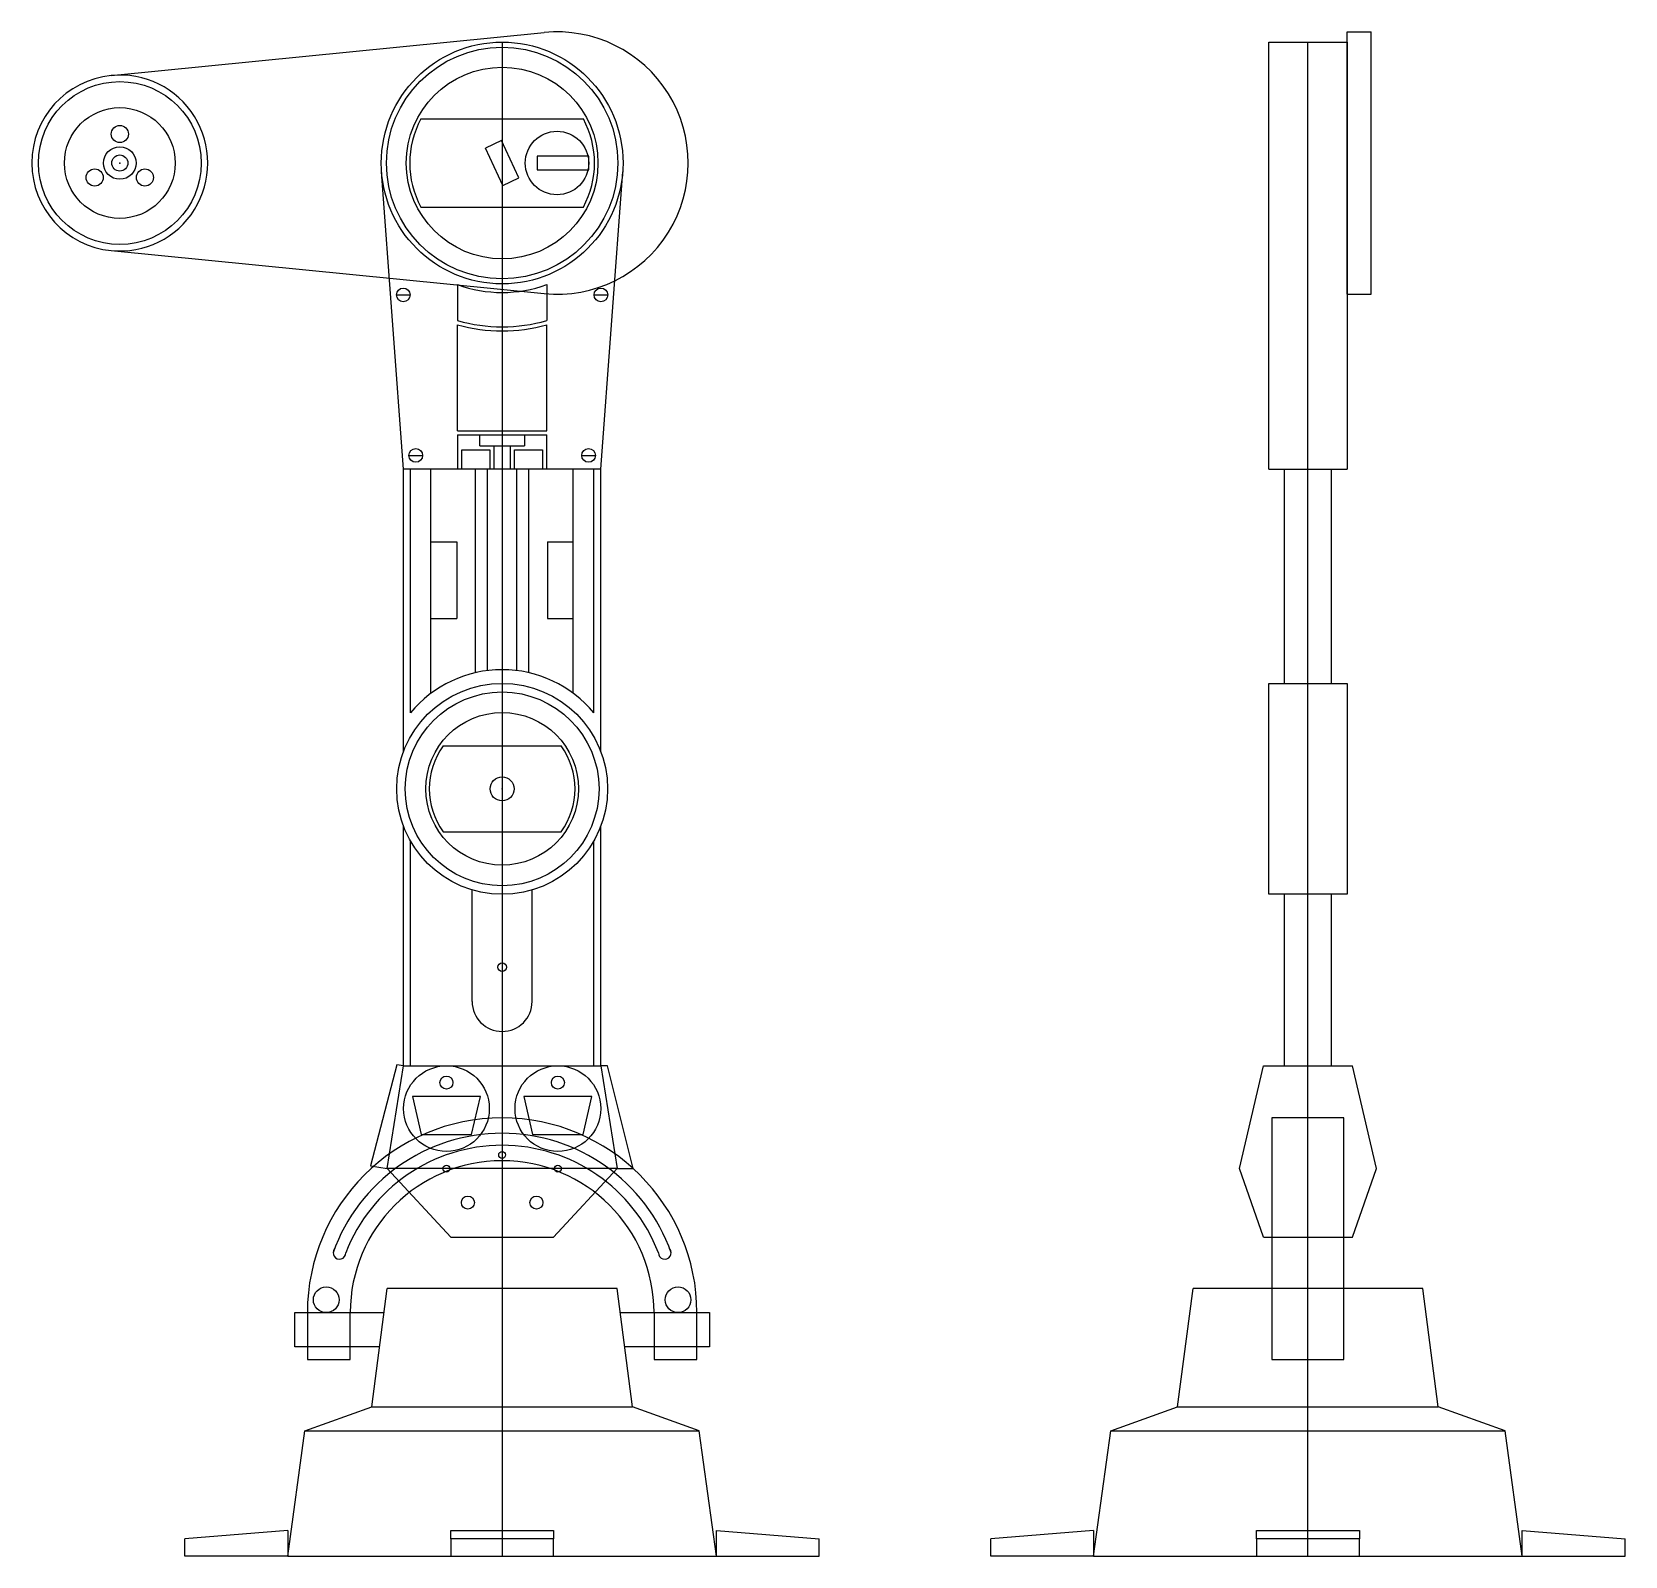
# Model space of a CAD drawing. Header units: inches. Extents: x -0.75 to 3.9, y 0 to 4.45.
import ezdxf

# ---------------------------------------------------------------- set-up
doc = ezdxf.new("R2010")
doc.units = ezdxf.units.IN
doc.header["$MEASUREMENT"] = 0
for name, color, linetype, lineweight in [('Calf', 7, 'Continuous', 25), ('Centerline', 4, 'Continuous', 25), ('Foot', 7, 'Continuous', 25), ('Greebles', 30, 'Continuous', 25), ('Guidelines', 2, 'Continuous', 25), ('Hip', 7, 'Continuous', 25), ('Pivot', 1, 'Continuous', 25), ('Thigh', 7, 'Continuous', 25)]:
    doc.layers.add(name, color=color, linetype=linetype, lineweight=lineweight)

msp = doc.modelspace()

# ---------------------------------------------------------------- linework, layer by layer
at = {"layer": 'Calf'}
for p, q in [((2.861, 2.545), (3.089, 2.545)), ((2.861, 1.93), (2.861, 2.545)), ((3.089, 2.545), (3.089, 1.93)), ((0.3375, 1.43), (0.3375, 2.1284)), ((0.9125, 1.43), (0.9125, 2.1284)), ((3.089, 1.93), (2.861, 1.93)), ((2.906, 1.93), (2.906, 1.43)), ((3.044, 1.43), (3.044, 1.93)), ((0.3177, 1.4331), (0.2406, 1.1378)), ((0.29, 1.13), (0.3375, 1.43)), ((0.3375, 1.43), (0.3177, 1.4331)), ((0.3375, 1.43), (0.9125, 1.43)), ((0.9125, 1.43), (0.96, 1.13)), ((0.9327, 1.43), (0.9125, 1.43)), ((1.0074, 1.13), (0.9327, 1.43)), ((2.775, 1.13), (2.845, 1.43)), ((2.845, 1.43), (3.105, 1.43)), ((3.175, 1.13), (3.105, 1.43)), ((0.2406, 1.1378), (0.29, 1.13)), ((0.96, 1.13), (0.29, 1.13)), ((0.29, 1.13), (0.475, 0.93)), ((0.775, 0.93), (0.96, 1.13)), ((0.96, 1.13), (1.0074, 1.13)), ((2.845, 0.93), (2.775, 1.13)), ((3.105, 0.93), (3.175, 1.13)), ((0.475, 0.93), (0.775, 0.93)), ((2.845, 0.93), (3.105, 0.93))]:
    msp.add_line(p, q, dxfattribs=at)
msp.add_circle((0.625, 2.2375), 0.3075, dxfattribs=at)
at = {"layer": 'Centerline'}
msp.add_line((0.625, 4.415), (0.625, 0), dxfattribs=at)
at = {"layer": 'Foot'}
for p, q in [((3.08, 1.278), (2.87, 1.278)), ((2.87, 1.278), (2.87, 0.573)), ((3.08, 0.573), (3.08, 1.278)), ((0.245, 0.435), (0.29, 0.78)), ((0.96, 0.78), (0.29, 0.78)), ((1.005, 0.435), (0.96, 0.78)), ((2.595, 0.435), (2.64, 0.78)), ((3.31, 0.78), (2.64, 0.78)), ((3.355, 0.435), (3.31, 0.78)), ((0.02, 0.61), (0.02, 0.71)), ((0.02, 0.71), (0.2809, 0.71)), ((0.057, 0.71), (0.057, 0.573)), ((0.182, 0.573), (0.182, 0.71)), ((0.9691, 0.71), (1.23, 0.71)), ((1.068, 0.71), (1.068, 0.573)), ((1.193, 0.573), (1.193, 0.71)), ((1.23, 0.71), (1.23, 0.61)), ((0.2678, 0.61), (0.02, 0.61)), ((1.23, 0.61), (0.9822, 0.61)), ((0.057, 0.573), (0.182, 0.573)), ((1.068, 0.573), (1.193, 0.573)), ((2.87, 0.573), (3.08, 0.573)), ((0.05, 0.365), (0.245, 0.435)), ((0.245, 0.435), (1.005, 0.435)), ((1.2, 0.365), (1.005, 0.435)), ((2.4, 0.365), (2.595, 0.435)), ((2.595, 0.435), (3.355, 0.435)), ((3.55, 0.365), (3.355, 0.435)), ((0, 0), (0.05, 0.365)), ((0.05, 0.365), (1.2, 0.365)), ((1.25, 0), (1.2, 0.365)), ((2.35, 0), (2.4, 0.365)), ((2.4, 0.365), (3.55, 0.365)), ((3.6, 0), (3.55, 0.365)), ((0, 0.075), (-0.3, 0.05)), ((-0.3, 0), (-0.3, 0.05)), ((0, 0.075), (0, 0)), ((0.475, 0.05), (0.475, 0.075)), ((0.475, 0.075), (0.775, 0.075)), ((0.775, 0.05), (0.475, 0.05)), ((0.475, 0.05), (0.475, 0)), ((0.775, 0.075), (0.775, 0.05)), ((0.775, 0), (0.775, 0.05)), ((1.25, 0), (1.25, 0.075)), ((1.25, 0.075), (1.55, 0.05)), ((1.55, 0), (1.55, 0.05)), ((2.35, 0.075), (2.05, 0.05)), ((2.05, 0), (2.05, 0.05)), ((2.35, 0.075), (2.35, 0)), ((2.825, 0.05), (2.825, 0.075)), ((2.825, 0.075), (3.125, 0.075)), ((3.125, 0.05), (2.825, 0.05)), ((2.825, 0.05), (2.825, 0)), ((3.125, 0.075), (3.125, 0.05)), ((3.125, 0), (3.125, 0.05)), ((3.6, 0), (3.6, 0.075)), ((3.6, 0.075), (3.9, 0.05)), ((3.9, 0), (3.9, 0.05)), ((0, 0), (-0.3, 0)), ((0, 0), (1.25, 0)), ((0.475, 0), (0.775, 0)), ((1.25, 0), (1.55, 0)), ((2.35, 0), (2.05, 0)), ((2.35, 0), (3.6, 0)), ((2.825, 0), (3.125, 0)), ((3.6, 0), (3.9, 0))]:
    msp.add_line(p, q, dxfattribs=at)
for radius in [0.568, 0.443]:
    msp.add_arc((0.625, 0.71), radius, 0, 180, dxfattribs=at)
at = {"layer": 'Greebles'}
for p, q in [((0.3881, 4.191), (0.8619, 4.191)), ((0.6232, 4.1279), (0.5761, 4.1059)), ((0.6268, 3.9971), (0.5761, 4.1059)), ((0.6739, 4.0191), (0.6232, 4.1279)), ((0.7275, 4.0825), (0.7275, 4.0425)), ((0.8775, 4.0825), (0.7275, 4.0825)), ((0.7275, 4.0425), (0.8775, 4.0425)), ((0.8775, 4.0425), (0.8775, 4.0825)), ((0.6268, 3.9971), (0.6739, 4.0191)), ((0.3881, 3.934), (0.8619, 3.934)), ((0.3168, 3.6778), (0.3568, 3.6778)), ((0.495, 3.7081), (0.495, 3.603)), ((0.755, 3.7081), (0.755, 3.603)), ((0.8932, 3.6778), (0.9332, 3.6778)), ((0.495, 3.282), (0.495, 3.5906)), ((0.755, 3.282), (0.755, 3.5906)), ((0.495, 3.282), (0.755, 3.282)), ((0.495, 3.27), (0.495, 3.17)), ((0.495, 3.27), (0.755, 3.27)), ((0.56, 3.238), (0.56, 3.27)), ((0.69, 3.27), (0.69, 3.238)), ((0.755, 3.17), (0.755, 3.27)), ((0.3529, 3.21), (0.3929, 3.21)), ((0.507, 3.17), (0.507, 3.226)), ((0.507, 3.226), (0.589, 3.226)), ((0.56, 3.238), (0.69, 3.238)), ((0.589, 3.226), (0.589, 3.17)), ((0.601, 3.238), (0.601, 3.17)), ((0.649, 3.17), (0.649, 3.238)), ((0.661, 3.17), (0.661, 3.226)), ((0.661, 3.226), (0.743, 3.226)), ((0.743, 3.226), (0.743, 3.17)), ((0.8571, 3.21), (0.8971, 3.21)), ((0.3575, 2.4593), (0.3575, 3.17)), ((0.4175, 2.5162), (0.4175, 3.17)), ((0.5475, 2.5762), (0.5475, 3.17)), ((0.5825, 2.5824), (0.5825, 3.17)), ((0.6675, 2.5824), (0.6675, 3.17)), ((0.7025, 2.5762), (0.7025, 3.17)), ((0.8325, 2.5162), (0.8325, 3.17)), ((0.8925, 2.4593), (0.8925, 3.17)), ((0.4175, 2.958), (0.4925, 2.958)), ((0.4925, 2.958), (0.4925, 2.734)), ((0.7575, 2.958), (0.8325, 2.958)), ((0.7575, 2.958), (0.7575, 2.734)), ((0.4175, 2.734), (0.4925, 2.734)), ((0.7575, 2.734), (0.8325, 2.734)), ((0.4532, 2.3625), (0.7968, 2.3625)), ((0.4532, 2.1125), (0.7968, 2.1125)), ((0.3575, 1.43), (0.3575, 2.0858)), ((0.8925, 1.43), (0.8925, 2.0858)), ((0.5375, 1.6175), (0.5375, 1.9427)), ((0.7125, 1.6175), (0.7125, 1.9427)), ((0.3635, 1.34), (0.389, 1.23)), ((0.5615, 1.34), (0.3635, 1.34)), ((0.536, 1.23), (0.5615, 1.34)), ((0.8865, 1.34), (0.6885, 1.34)), ((0.6885, 1.34), (0.714, 1.23)), ((0.861, 1.23), (0.8865, 1.34)), ((0.389, 1.23), (0.536, 1.23)), ((0.714, 1.23), (0.861, 1.23))]:
    msp.add_line(p, q, dxfattribs=at)
for centre, radius in [((0.625, 4.0625), 0.3375), ((0.625, 4.0625), 0.2795), ((-0.49, 4.0625), 0.2375), ((-0.49, 4.0625), 0.1615), ((-0.49, 4.147), 0.025), ((-0.49, 4.0625), 0.0475), ((-0.5632, 4.0202), 0.025), ((-0.49, 4.0625), 0.0235), ((-0.4168, 4.0202), 0.025), ((0.3368, 3.6778), 0.02), ((0.9132, 3.6778), 0.02), ((0.3729, 3.21), 0.02), ((0.8771, 3.21), 0.02), ((0.625, 2.2375), 0.2825), ((0.625, 2.2375), 0.2225), ((0.625, 2.2375), 0.035), ((0.625, 1.7175), 0.0125), ((0.4625, 1.305), 0.125), ((0.4625, 1.381), 0.019), ((0.7875, 1.305), 0.125), ((0.7875, 1.381), 0.019), ((0.625, 1.17), 0.01), ((0.4625, 1.13), 0.01), ((0.7875, 1.13), 0.01), ((0.525, 1.031), 0.019), ((0.725, 1.031), 0.019), ((0.112, 0.7475), 0.0375), ((1.138, 0.7475), 0.0375)]:
    msp.add_circle(centre, radius, dxfattribs=at)
for centre, radius, start, end in [((-0.49, 4.0625), 0.2565, 264.3286, 95.6714), ((0.625, 4.0625), 0.2695, 151.5228, 208.4772), ((0.625, 4.0625), 0.2695, 331.5228, 28.4772), ((0.625, 4.0625), 0.3775, 249.8566, 290.1434), ((0.625, 4.0625), 0.4775, 254.2017, 285.7983), ((0.625, 4.0625), 0.4895, 254.5988, 285.4012), ((0.625, 2.2375), 0.3475, 39.6655, 140.3345), ((0.625, 2.2375), 0.2125, 143.9681, 216.0319), ((0.625, 2.2375), 0.2125, 323.9681, 36.0319), ((0.625, 1.6175), 0.0875, 180, 0), ((0.625, 0.71), 0.523, 19.5024, 160.4976), ((0.625, 0.71), 0.488, 20.9645, 159.0355), ((0.1507, 0.8846), 0.0186, 139.5837, 0.0095), ((1.0993, 0.8846), 0.0187, 180, 40.4265)]:
    msp.add_arc(centre, radius, start, end, dxfattribs=at)
at = {"layer": 'Guidelines'}
msp.add_line((2.975, 0), (2.975, 4.415), dxfattribs=at)
at = {"layer": 'Hip'}
for p, q in [((-0.5153, 4.3177), (0.7472, 4.4431)), ((3.089, 3.68), (3.089, 4.445)), ((3.089, 4.445), (3.159, 4.445)), ((3.159, 3.68), (3.159, 4.445)), ((-0.5153, 3.8073), (0.7472, 3.6819)), ((3.089, 3.68), (3.159, 3.68))]:
    msp.add_line(p, q, dxfattribs=at)
for centre, radius, start, end in [((0.785, 4.0625), 0.3825, 264.3286, 95.6714), ((-0.49, 4.0625), 0.2565, 95.6714, 264.3286)]:
    msp.add_arc(centre, radius, start, end, dxfattribs=at)
at = {"layer": 'Pivot'}
msp.add_circle((0.785, 4.0625), 0.0925, dxfattribs=at)
for p in [(-0.49, 4.0625), (0.625, 2.2375)]:
    msp.add_point(p, dxfattribs=at)
at = {"layer": 'Thigh'}
for p, q in [((2.861, 3.17), (2.861, 4.415)), ((2.861, 4.415), (3.089, 4.415)), ((3.089, 4.415), (3.089, 3.17)), ((0.3375, 3.17), (0.2735, 4.0365)), ((0.9125, 3.17), (0.9765, 4.0365)), ((0.3375, 2.3466), (0.3375, 3.17)), ((0.9125, 3.17), (0.3375, 3.17)), ((0.9125, 2.3466), (0.9125, 3.17)), ((2.861, 3.17), (3.089, 3.17)), ((2.906, 3.17), (2.906, 2.545)), ((3.044, 2.545), (3.044, 3.17))]:
    msp.add_line(p, q, dxfattribs=at)
msp.add_circle((0.625, 4.0625), 0.3525, dxfattribs=at)

doc.saveas('drawing.dxf')
